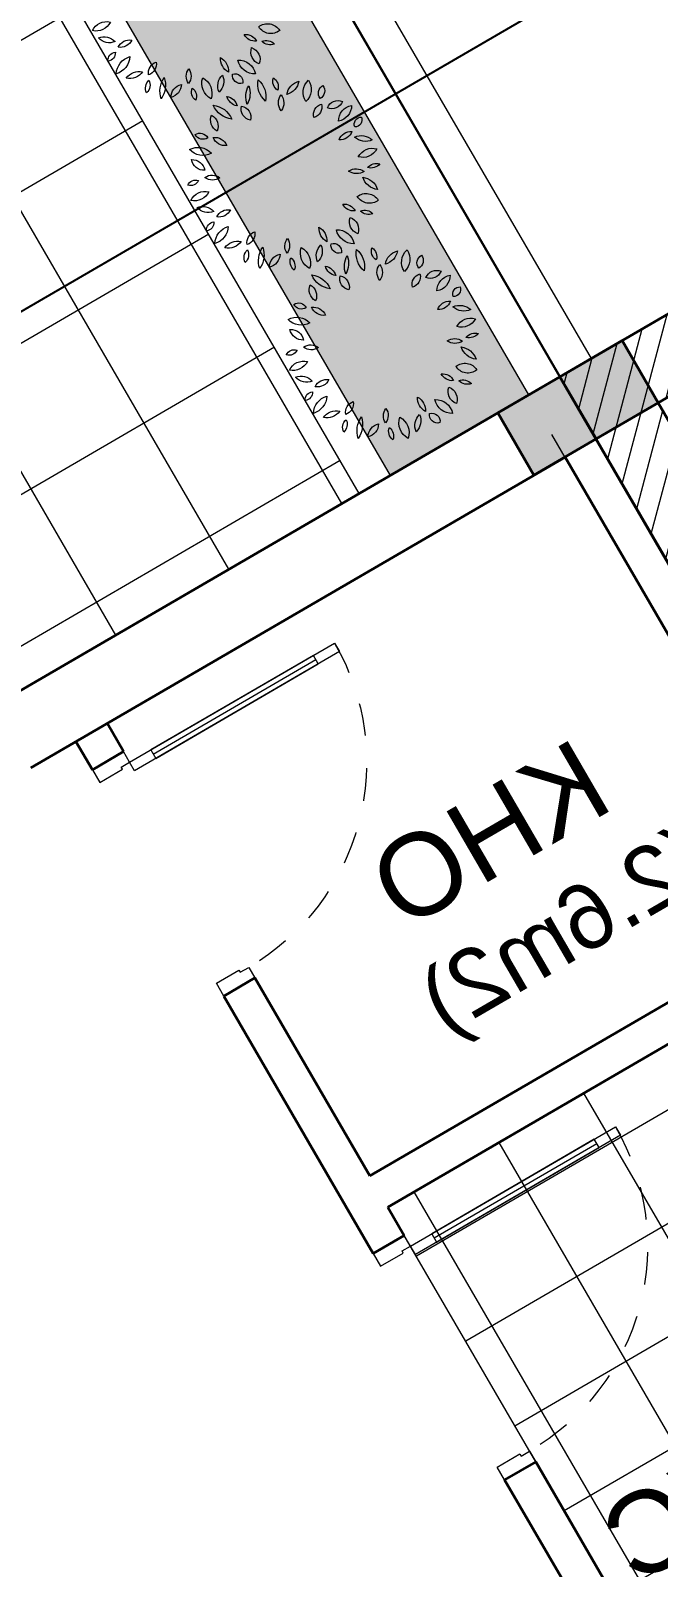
# Model space of a CAD drawing. Header units: millimetres. Extents: x 567980 to 569372, y 2065777 to 2066674.
# Drawn here: x 568954.015 to 568955.935, y 2066223.954 to 2066228.65 of the extents above; entities that cross this region are included whole.
import ezdxf
from ezdxf.enums import TextEntityAlignment as Align

# ---------------------------------------------------------------- set-up
doc = ezdxf.new("R2010")
doc.units = ezdxf.units.MM
doc.linetypes.add('CENTER', pattern=[3, 1.5, -0.5, 0.5, -0.5])
doc.linetypes.add('HIDDEN', pattern=[0.75, 0.5, -0.25])
for name, color, linetype, lineweight in [('A-CAY', 76, 'Continuous', 13), ('A-COT VACH', 2, 'Continuous', 35), ('A-CUA', 25, 'Continuous', 5), ('A-HATCH', 251, 'Continuous', 5), ('A-NET THAY', 125, 'Continuous', 18), ('A-TEXT', 7, 'Continuous', 18), ('A-TRUC', 250, 'CENTER', 5), ('A-TUONG', 255, 'Continuous', 35), ('boDnv', 54, 'Continuous', 25)]:
    doc.layers.add(name, color=color, linetype=linetype, lineweight=lineweight)
doc.layers.add('ChiaLo', color=128, linetype='CENTER')
doc.layers.add('LoLK', color=6, linetype='Continuous')
doc.styles.add('A1-arial', font='arial.ttf')
doc.styles.add('rms', font='romans.shx', dxfattribs={"width": 0.7, "bigfont": 'vns.shx'})
doc.linetypes.add('ADL', pattern='A,0.125,-0.15,["++",rms,S=0.5,R=0,X=0,Y=-0.2245],-1.35,1.125', length=2.75)

# ---------------------------------------------------------------- blocks, each defined once
blk = doc.blocks.new('NEN')
at = {"layer": 'boDnv', "color": 10, "linetype": 'ADL', "ltscale": 0.25}
blk.add_lwpolyline([(270.4040884625865, -156.6479249873664), (272.2639994764468, -150.4230171078816), (266.1900293034269, -138.2786626422312), (158.2162765333196, -201.0135530158877), (167.2590763077606, -216.5772213574965)], close=True, dxfattribs=at)
at = {"layer": 'ChiaLo', "ltscale": 5}
blk.add_lwpolyline([(267.1960018100217, -159.6684265956283), (257.1484465048416, -142.3754617713857)], dxfattribs=at)
at = {"layer": 'LoLK'}
for points in [[(266.6081768606091, -136.8791709451471), (257.1484465048416, -142.3754617716186), (267.1960018099053, -159.6684265956283), (271.248867447488, -157.3136313331779), (273.3355125249363, -150.3298706663772)], [(257.1484465046087, -142.3754617711529), (251.9605570575222, -145.389728362672), (262.008112363168, -162.6826931869145), (267.1960018100217, -159.6684265956283)]]:
    blk.add_lwpolyline(points, close=True, dxfattribs=at)
blk = doc.blocks.new('NEN B')
at = {"layer": 'LoLK'}
for points in [[(-4.687299926998094, 20.00000000023283), (-10.68729992699809, 20.00000000023283), (-10.68729992653243, -4.656612873077393e-10), (-4.687299926998094, -4.656612873077393e-10)], [(6.253253589617088, 20), (-4.687299926998094, 20), (-4.687299926998094, -4.656612873077393e-10), (-2.328306436538696e-10, -2.328306436538696e-10), (5.312700072769076, 4.990212286124006)]]:
    blk.add_lwpolyline(points, close=True, dxfattribs=at)
blk = doc.blocks.new('cot 220')
at = {"layer": 'A-COT VACH'}
h = blk.add_hatch(color=256, dxfattribs=at)
h.dxf.hatch_style = 1
h.paths.add_polyline_path([(110.0000037951395, 109.9999999980937), (-109.9999962048605, 109.9999999980937), (-109.9999962048605, -110.0000000019063), (110.0000037951395, -110.0000000019063)])
blk.add_lwpolyline([(-109.9999962048605, -110.0000000019063), (110.0000037951395, -110.0000000019063), (110.0000037951395, 109.9999999980937), (-109.9999962048605, 109.9999999980937)], close=True, dxfattribs=at)
blk = doc.blocks.new('T1 T6666')
at = {"layer": 'A-HATCH'}
h = blk.add_hatch(dxfattribs=at)
h.set_pattern_fill('ANSI31', color=256, scale=0.5, angle=-180)
h.set_pattern_definition([(225, (2.29064655804541, -5.150194748770446), (0.04419417382415923, -0.04419417382415922), [])])
h.paths.add_polyline_path([(2.230000094510615, -5.460000115912408), (1.271184337558225, -5.460000115912408), (1.271184337558225, -3.659230600344017), (1.221184337628074, -3.672628059983253), (1.221184337628074, -5.570000115782022), (2.340000094496645, -5.570000115782022), (2.340000094496645, -4.710000115912408), (2.230000094510615, -4.710000115912408)], flags=17)
h.paths.add_polyline_path([(5.948213564348407, -14.06960577191785), (5.253245196654461, -14.73385408450849), (5.405253932927735, -14.89289289782755), (6.164002811186947, -14.16768339835107), (6.20447153353598, -13.27286624186672), (5.98469617869705, -13.26292675640434)])
h.paths.add_polyline_path([(6.03891158872284, -12.06415209476836), (6.258686943328939, -12.07409158675), (6.316064919228666, -10.80538839683868), (6.09628956427332, -10.7954489113763)])
h.paths.add_polyline_path([(6.204720384324901, -8.397899588104337), (6.424495739280246, -8.40783907356672), (6.578286172123626, -5.007328515872359), (6.35851081716828, -4.997389030409977)])
h.paths.add_polyline_path([(6.000000094994903, -7.310000000055879), (6.253921392722987, -7.310000000055879), (6.258896218496375, -7.199999999953434), (6.110000094980933, -7.199999999953434), (6.110000094980933, -6.080000116024166), (6.309548984980211, -6.080000116024166), (6.314523810753599, -5.970000116154552), (6.000000094994903, -5.970000116154552)])
h.paths.add_polyline_path([(6.430798030574806, -3.399022815050557), (6.650573385413736, -3.40896230051294), (6.714294676203281, -2.000000000232831), (5.740000094519928, -2.000000000232831), (5.740000094519928, -2.220000000204891), (6.484120149631053, -2.220000000204891)])
h.paths.add_polyline_path([(0, -17.00000000023283), (0.9998117747018114, -17), (0.9998117747018114, -16.77999999932945), (0.1100000002188608, -16.77999999932945), (0.1100000002188608, -11.31999999983236), (0.2199999999720603, -11.31999999983236), (0.2199999999720603, -2.220000000204891), (2.940000094473362, -2.220000000204891), (2.940000094473362, -2.000000000232831), (0, -2.000000000232831)])
h.paths.add_polyline_path([(2.230000094510615, -3.910000115865842), (2.340000094496645, -3.910000115865842), (2.340000094496645, -2.220000000204891), (2.230000094510615, -2.220000000204891)], flags=17)
h.paths.add_polyline_path([(0.2199999999720603, -10.10999999986961), (0.4799999051028863, -10.10999999986961), (0.4799999051028863, -9.139999999664724), (0.3699999051168561, -9.139999999664724), (0.3699999051168561, -10), (0.2199999999720603, -10)], flags=17)
h.paths.add_polyline_path([(3.112469436135143, -16.77999999932945), (2.199811774771661, -16.77999999932945), (2.199811774771661, -16.99999999976717), (3.200697661843151, -16.99999999930151), (3.959446540102363, -16.27479049982503), (3.807437803829089, -16.1157516867388)])
at = {"layer": 'A-HATCH', "ltscale": 100}
h = blk.add_hatch(dxfattribs=at)
h.set_pattern_fill('_USER', color=256, scale=0.3, angle=180, double=1, pattern_type=0)
h.set_pattern_definition([(180, (245.6974602019181, -242.8234034064226), (-3.673940397442059e-17, -0.3), []), (270, (245.6974602019181, -242.8234034064226), (0.3, -5.510910596163089e-17), [])])
h.paths.add_polyline_path([(1.271184337558225, -3.659230600344017), (0.7194806288462132, -3.807059163693339), (0.7065396766411141, -3.758762872312218), (0.6358289985219017, -3.881237359484658), (0.6228880462003872, -3.832941068103537), (0.220000000204891, -3.940894594648853), (0.220000000204891, -2.21999999997206), (2.230000094510615, -2.21999999997206), (2.230000094510615, -3.910000115865842), (2.230000094510615, -4.710000115912408), (2.230000094510615, -5.460000115912408), (1.271184337558225, -5.460000115912408)])
at = {"layer": 'A-NET THAY'}
blk.add_lwpolyline([(-2.095475792884827e-09, -20.00000000023283), (4.403809831128456, -19.99999999883585), (9.629707372747362, -15.00510557671078), (10.30832361080684, -2.328306436538696e-10), (0, 0)], close=True, dxfattribs=at)
blk.add_lwpolyline([(0.1099999982398003, -17.10999999963678), (0.1099999980069697, -19.89000000013039), (4.359695718158036, -19.88999999896623), (9.521812749328092, -14.95606676349416), (10.19323634752072, -0.1100000003352761), (0.1099999999860302, -0.1099999998696148), (0.1099999997531995, -2)], dxfattribs=at)
at = {"layer": 'A-TUONG'}
for points in [[(2.940000094473362, -2.000000000232831), (0, -2.000000000232831), (0, -17.00000000023283), (0.9998117747018114, -17)], [(2.940000094473362, -2.220000000204891), (0.2199999999720603, -2.220000000204891), (0.2199999999720603, -11.31999999983236), (0.1100000002188608, -11.31999999983236), (0.1100000002188608, -16.77999999932945), (0.9998117747018114, -16.77999999932945)]]:
    blk.add_lwpolyline(points, dxfattribs=at)
at = {"layer": 'Defpoints'}
blk.add_lwpolyline([(2.328306436538696e-10, -2), (6.710000000195578, -2), (6.164002811186947, -14.16768339835107), (3.200697661843151, -16.99999999930151), (0, -17.00000000023283)], close=True, dxfattribs=at)
at = {"layer": 'A-COT VACH', "xscale": -0.001, "yscale": 0.001, "zscale": 0.001}
blk.add_blockref('cot 220', (0.1100000039441511, -2.109999999869615), dxfattribs=at)
blk = doc.blocks.new('*U307')
blk.add_line((69.99999999999977, -100.0000000000002), (69.99999999999842, -866.6668357360223))
for points in [[(2.273736754828163e-13, 146.666666692162), (60.00000000000045, 146.6666666921618), (60.00000000000023, 39.99999999999983), (50.00000000000023, 39.99999999999986), (50, -1.13686837721616e-13), (0, 0)], [(1066.666835736022, 146.6666666921603), (1006.666835736022, 146.6666666921606), (1006.666835736022, 39.99999999999834), (1016.666835736022, 39.99999999999832), (1016.666835736022, -1.687216298668624e-12), (1066.666835736022, -1.829324845820643e-12)], [(50, -1.13686837721616e-13), (49.99999999999797, -966.6668357360229), (89.99999999999797, -966.6668357360227), (90, -2.273736754432321e-13)], [(50, -100.0000000000002), (89.99999999999977, -100.0000000000003), (89.99999999999842, -866.6668357360227), (49.99999999999842, -866.6668357360227)]]:
    blk.add_lwpolyline(points, close=True)
at = {"linetype": 'HIDDEN'}
blk.add_arc((50, -1.13686837721616e-13), 966.666835736023, 270, 7.802421844452399e-15, dxfattribs=at)
blk = doc.blocks.new('*U306')
blk.add_line((69.99999999999977, -100.0000000000002), (69.99999999999842, -866.6666666666034))
for points in [[(2.273736754828163e-13, 146.666666692162), (60.00000000000045, 146.6666666921618), (60.00000000000023, 39.99999999999983), (50.00000000000023, 39.99999999999986), (50, -1.13686837721616e-13), (0, 0)], [(1066.666666666604, 146.6666666921603), (1006.666666666603, 146.6666666921606), (1006.666666666603, 39.99999999999834), (1016.666666666603, 39.99999999999832), (1016.666666666603, -1.687216023459315e-12), (1066.666666666603, -1.829324570611335e-12)], [(50, -1.13686837721616e-13), (49.99999999999797, -966.666666666604), (89.99999999999797, -966.6666666666038), (90, -2.273736754432321e-13)], [(50, -100.0000000000002), (89.99999999999977, -100.0000000000003), (89.99999999999842, -866.6666666666038), (49.99999999999842, -866.6666666666038)]]:
    blk.add_lwpolyline(points, close=True)
at = {"linetype": 'HIDDEN'}
blk.add_arc((50, -1.13686837721616e-13), 966.666666666604, 270, 7.802421844452399e-15, dxfattribs=at)
blk = doc.blocks.new('mb-cay40')
at = {"color": 0, "linetype": 'ByBlock'}
for centre, radius, start, end in [((-299.5701589075907, 710.3054466762878), 100.1777, 149.4737229998766, 231.7585850006217), ((-447.8704589076224, 682.5084466762783), 100.1777, 329.4737229998766, 51.75858500062168), ((-230.6878589075932, 779.3904466762833), 98.06469999999999, 192.3059549999538, 259.6848969996826), ((-344.058958907699, 662.0099466762913), 98.06469999999999, 12.30595499995376, 79.68489699968265), ((-136.2343589076481, 736.8957466763095), 62.92479999999998, 125.4093320002077, 202.7100880001333), ((-230.740058907686, 763.8882466762698), 62.92479999999998, 305.4093320002077, 22.71008800013334), ((16.26654109236551, 684.2603466763248), 136.5301, 133.811686000385, 194.307733999988), ((-210.5471589076042, 749.0423466762695), 136.5301, 313.811686000385, 14.30773399998799), ((-426.9131589077006, 693.7752466762759), 54.12369999999999, 146.8150690002197, 244.0193430003837), ((-495.9196589076018, 674.7454466763011), 54.12369999999999, 326.8150690002197, 64.01934300038363), ((-147.5025589076395, 637.821246676278), 79.6564, 145.524785000142, 220.8327340004014), ((-273.4387589076068, 630.8271466763035), 79.6564, 325.524785000142, 40.83273400040141), ((112.6560410923557, 711.3373466763078), 137.2196, 163.4642290000644, 212.7905639999698), ((-134.2428589076444, 676.0780466762808), 137.2196, 343.4642290000643, 32.79056399996983), ((138.3718410924193, 615.5002466762926), 80.63699999999999, 104.100357000399, 168.4650159999594), ((39.71864109238959, 709.8323466762886), 80.63699999999999, 284.100357000399, 348.4650159999595), ((-541.5223589077068, 596.8183466762894), 98.14920000000001, 183.3189289998474, 263.1903650005937), ((-651.1445589076611, 493.6793466763265), 98.14920000000001, 3.318928999847402, 83.19036500059372), ((-554.1702589076594, 555.716446676277), 69.85239999999999, 25.45365099951863, 116.6851969996846), ((-522.4680589076888, 648.1498466762605), 69.85239999999999, 205.4536509995186, 296.6851969996846), ((-390.4405589076341, 597.053746676309), 66.85079999999999, 168.8066020001733, 257.6390980002616), ((-470.3303589076386, 544.7297466762902), 66.85079999999999, 348.8066020001733, 77.63909800026163), ((48.89724109234521, 562.139746676261), 68.7981, 103.8913859995158, 198.9039470000852), ((-32.70725890767062, 606.6362466762985), 68.7981, 283.8913859995158, 18.90394700008519), ((230.3510410923918, 506.037146676299), 141.3623, 100.3005049996434, 160.4476489999013), ((71.86314109229716, 692.4305466762962), 141.3623, 280.3005049996434, 340.4476489999013), ((259.9547410923115, 520.9738466762719), 76.85969999999999, 122.5817349996012, 207.1799879998302), ((150.1931410923426, 550.6291466762632), 76.85969999999999, 302.5817349996012, 27.17998799983019), ((-653.7485589076532, 502.9852466762604), 44.2471, 163.4933459999228, 274.4697339999847), ((-692.7238589076442, 471.4445466763245), 44.2471, 343.4933459999227, 94.46973399998471), ((299.7197410923836, 426.0202466763112), 53.529, 59.98145400028278, 155.6675900001146), ((277.7252410923538, 494.4245466762877), 53.529, 239.9814540002828, 335.6675900001146), ((-680.1407589076553, 301.4285466763176), 101.6635, 69.72013800080484, 135.6489100005381), ((-717.600058907643, 467.8581466763062), 101.6635, 249.7201380008048, 315.6489100005381), ((-620.4297589075868, 356.9077466762828), 75.7726, 22.57230600034306, 98.33354300080866), ((-561.4437589076697, 460.9655466763143), 75.7726, 202.5723060003431, 278.3335430008087), ((213.0515410923108, 368.6593466762861), 79.60759999999999, 86.02821900006174, 161.3697619999351), ((143.1294410924311, 473.5071466763002), 79.60759999999999, 266.0282190000617, 341.3697619999351), ((281.8093410923029, 453.3035466762885), 110.2473, 244.7352629998049, 320.5781150000673), ((319.9207410923555, 283.5921466762593), 110.2473, 64.73526299980486, 140.5781150000674), ((-694.8229589076363, 365.1617466763128), 95.9612, 210.9482359996829, 290.5783940005535), ((-743.3930589076772, 225.974346676303), 95.9612, 30.9482359996829, 110.5783940005535), ((359.2284410923021, 242.1056466762602), 79.1061, 90.25287400078554, 173.52208300028), ((280.2783410924312, 330.1357466762784), 79.1061, 270.2528740007856, 353.5220830002799), ((-736.4670589076995, 276.7996466763216), 75.60229999999999, 224.257649999822, 288.5926610007619), ((-766.5091589076037, 152.3813466762949), 75.60229999999999, 44.25764999982202, 108.5926610007619), ((-649.4696589076193, 256.585046676264), 83.90719999999999, 240.5094849996896, 309.291989999972), ((-637.6392589076131, 118.6108466762598), 83.90719999999999, 60.50948499968955, 129.291989999972), ((231.9157410923508, 266.539646676305), 78.02799999999999, 238.8747640006676, 311.2135240002623), ((242.9923410922929, 141.0472466762949), 78.02799999999999, 58.87476400066763, 131.2135240002623), ((344.0384410923289, 142.0358466763282), 53.57989999999999, 28.1981360000389, 112.1917869993301), ((371.0219410923892, 216.9645466762668), 53.57989999999999, 208.1981360000389, 292.1917869993301), ((-659.0736589076696, 39.63904667626048), 110.8102, 100.8761589997203, 165.4479130002026), ((-787.2373589075869, 176.3009466762742), 110.8102, 280.8761589997204, 345.4479130002026), ((349.6776410924213, 166.3968466762817), 97.6447, 209.1951970002367, 286.7189010004093), ((292.527541092335, 25.24994667626743), 97.6447, 29.19519700023669, 106.7189010004093), ((-716.1905589076923, 74.23634667632723), 87.35799999999999, 234.9744629993681, 331.3792250002423), ((-689.6452589076944, -39.14615332373069), 87.35799999999999, 54.97446299936808, 151.3792250002424), ((208.0612410923932, 37.25554667630786), 77.31559999999999, 208.8071649999463, 283.9198800002828), ((158.9131410923146, -75.04515332368464), 77.31559999999999, 28.80716499994626, 103.9198800002828), ((313.8222410924209, -58.64165332372795), 90.3688, 71.37116600059133, 141.7535400000561), ((271.7177410924342, 82.93484667628945), 90.3688, 251.3711660005913, 321.7535400000561), ((-674.8470589076169, -123.2118533237299), 70.02329999999999, 71.8192460004174, 140.0817599994504), ((-706.7037589076499, -11.75075332372944), 70.02329999999999, 251.8192460004175, 320.0817599994504), ((-557.1729589076713, -163.3047533236968), 77.98479999999999, 113.475291999382, 203.4559599999777), ((-659.7790589075885, -122.8160533237024), 77.98479999999999, 293.475291999382, 23.45595999997768), ((-551.4629589076503, -83.00365332367801), 74.9971, 87.17243399982254, 157.2364690000009), ((-616.9188589076803, 20.92074667628185), 74.9971, 267.1724339998225, 337.2364690000009), ((296.2157410923683, -68.1395533237228), 50.671, 179.2557220000184, 267.628659000778), ((243.4524410924059, -118.1089533236882), 50.671, 359.2557220000184, 87.62865900077804), ((-604.7676589076873, -147.1679533237184), 106.605, 271.6327640008068, 352.0267889999677), ((-496.1556589076645, -268.5169533236767), 106.605, 91.63276400080674, 172.0267889999677), ((-341.8780589076923, -220.9033533237016), 95.91319999999999, 122.8873139993626, 186.7253339999508), ((-489.2111589075648, -151.593553323728), 95.91319999999999, 302.8873139993626, 6.725333999950768), ((69.87894109232002, -150.8368533236935), 70.3103, 173.6499809998805, 254.6514450005405), ((-18.61045890764217, -210.8629533236744), 70.3103, 353.6499809998805, 74.65144500054049), ((274.5892410923552, -86.62635332370701), 116.145, 186.5486859998972, 256.8911319994462), ((132.8601410923875, -212.990753323691), 116.145, 6.548685999897183, 76.89113199944619), ((-472.8800589076418, -293.5357533236747), 49.2563, 76.54190599947391, 193.4774260002929), ((-509.3162589076674, -257.1117533236902), 49.2563, 256.541905999474, 13.4774260002929), ((-314.2852589076501, -280.7871533237339), 91.05040000000001, 159.1169869998805, 230.3606240003511), ((-457.4404589076003, -318.4468533237086), 91.05040000000001, 339.1169869998805, 50.36062400035106), ((-220.1570589075855, -348.4649533237389), 108.6658, 122.1169890002436, 201.7275269999994), ((-378.8747589077102, -296.6562533236793), 108.6658, 302.1169890002436, 21.72752699999944), ((-132.5331589076959, -236.0941533236837), 75.353, 148.7876610002004, 221.5977110001933), ((-253.3297589076974, -247.0719533237279), 75.353, 328.7876610002005, 41.59771100019329), ((99.92604109243257, -278.0229533236925), 148.0051, 165.2071100000012, 218.3217489999558), ((-159.2895589076797, -332.0080533237124), 148.0051, 345.2071100000012, 38.32174899995582), ((110.3971410924278, -276.4030533237237), 64.3426, 156.7754189998254, 231.2879720002375), ((11.02814109236351, -301.2369533236779), 64.3426, 336.7754189998254, 51.28797200023745), ((161.8329410923761, -136.5778533236808), 96.71849999999999, 218.6962139999035, 286.2415449999098), ((113.3978410923155, -289.9039533237083), 96.71849999999999, 38.69621399990353, 106.2415449999098), ((-170.4776589077082, -363.9031533237066), 62.5472, 129.7475050000398, 206.070901000292), ((-266.6537589076324, -343.3009533236764), 62.5472, 309.7475050000398, 26.07090100029198), ((-159.7919589076482, -372.2426533237012), 84.6027, 5.31956000003229, 80.41896799967047), ((-61.47215890765074, -280.976453323703), 84.6027, 185.3195600000323, 260.4189679996705)]:
    blk.add_arc(centre, radius, start, end, dxfattribs=at)
blk = doc.blocks.new('*U312')
at = {"layer": 'A-CAY', "xscale": 0.0005000000000000001, "yscale": 0.0005000000000000001, "zscale": 0.0005000000000000001, "rotation": 296.5718179110141}
blk.add_blockref('mb-cay40', (-0.04405994703096804, -0.1336660716145052), dxfattribs=at)
blk = doc.blocks.new('*U313')
at = {"layer": 'A-NET THAY', "color": 0, "linetype": 'ByBlock', "lineweight": -2, "transparency": 16777216}
for p in [(0, 0), (0.6000000000000001, 0), (1.2, 0)]:
    blk.add_blockref('*U312', p, dxfattribs=at)
blk = doc.blocks.new('MBT1 A1')
at = {"layer": 'A-HATCH', "true_color": 0x46cb3a}
h = blk.add_hatch(dxfattribs=at)
h.set_pattern_fill('CROSS', color=95, scale=0.2, angle=-63.42818208898591, double=1)
h.set_pattern_definition([(296.5718179110141, (-410.517067708075, -66.48982095555402), (0.06708467969339164, -0.02235275711036666), [0.02500000000000001, -0.07500000000000001]), (26.57181791101408, (-410.5226558973081, -66.50659212516621), (0.02235275711036666, 0.06708467969339163), [0.02499999999999999, -0.07499999999999993])])
h.paths.add_polyline_path([(0.6000000000931323, -0.1099999998696148), (0.1099999998696148, -0.1099999996367842), (0.1099999998696148, -1.999999999767169), (0.220000000204891, -1.999999999767169), (0.6000000000931323, -1.999999999767169)])
h.paths.add_polyline_path([(5.889999999897555, -0.1099999996367842), (5.399999999906868, -0.1099999996367842), (5.400000000139698, -1.999999999767169), (5.889999999897555, -1.999999999767169)])
at = {"layer": 'A-HATCH'}
h = blk.add_hatch(dxfattribs=at)
h.set_pattern_fill('SQRTMPLT', color=256, scale=0.4000000000000001, pattern_type=2)
h.set_pattern_definition([(6.232856619229086e-15, (-410.517067708075, -66.48982095555402), (-2.775557561562891e-17, 0.4), []), (90, (-410.517067708075, -66.48982095555402), (-0.4, 0), [])])
h.paths.add_polyline_path([(4.800000000046566, -1.999999999767169), (5.290000000037253, -1.999999999767169), (5.289999999804422, -0.1099999996367842), (0.7100000001955777, -0.1099999996367842), (0.7099999999627471, -1.999999999767169), (1.999999999767169, -1.999999999767169)])
at = {"layer": 'A-HATCH', "ltscale": 100}
h = blk.add_hatch(dxfattribs=at)
h.set_pattern_fill('_USER', color=251, scale=0.3, double=1, pattern_type=0)
h.set_pattern_definition([(6.232856619229086e-15, (-314.5519877213519, -96.80991696077399), (-1.387778780781446e-17, 0.3), []), (90, (-314.5519877213519, -96.80991696077399), (-0.2999999999999999, 0), [])])
h.paths.add_polyline_path([(0.6700006034225225, -4.729995999718085), (0.4600000001955777, -4.729995999950916), (0.4599999999627471, -5.529995999997482), (1.619999999878928, -5.529995999764651), (1.619999999878928, -5.529991999734193), (1.730000000214204, -5.529991999967024), (1.730000000214204, -4.839999999618158), (1.729999999748543, -4.039999999804422), (1.729999999981374, -3.929999999934807), (0.6700006031896919, -3.929999999701977)])
at = {"layer": 'A-NET THAY', "ltscale": 100}
for p, q in [((1.729999999981374, -2.319997596321627), (1.839999999850988, -2.319997469661757)), ((1.729999999981374, -3.119997596135363), (1.840000000083819, -3.119997469475493)), ((1.729999999981374, -4.829999999841675), (1.729999999748543, -4.029999999795109))]:
    blk.add_line(p, q, dxfattribs=at)
at = {"layer": 'A-NET THAY'}
for points in [[(0, -2), (0, 0), (6, 0), (6, -1.999999999767169)], [(0.1099999998696148, -1.999999999767169), (0.1099999998696148, -0.1099999996367842), (5.889999999897555, -0.1099999996367842), (5.889999999897555, -1.999999999767169)], [(0.6000000000931323, -1.999999999767169), (0.6000000000931323, -0.1099999998696148)], [(0.7099999999627471, -1.999999999767169), (0.7100000001955777, -0.1099999996367842)]]:
    blk.add_lwpolyline(points, dxfattribs=at)
at = {"layer": 'A-TRUC', "ltscale": 0.5}
blk.add_line((0.1100000001024455, -16.8899959998671), (0.1099999998696148, -2.109995999606326), dxfattribs=at)
at = {"layer": 'A-TUONG'}
for p, q in [((0, -2), (1.999999999767169, -1.999999999767169)), ((0, -17.10999999986961), (0, -2)), ((0.1099999998696148, -3.819999999599531), (0.1099999998696148, -2.219995999708772)), ((0.1099999998696148, -2.2199979305733), (2, -2.2199979305733)), ((1.729999999981374, -2.319997596321627), (1.729999999981374, -2.219997469335794)), ((1.839999999850988, -2.319997469661757), (1.840000000083819, -2.219997469568625)), ((1.729999999981374, -2.319997596321627), (1.839999999850988, -2.319997596321627)), ((1.840000000083819, -3.119997469475493), (1.729999999981374, -3.119997596135363)), ((1.729999999981374, -3.819999999599531), (1.729999999981374, -3.119997596135363)), ((1.839999999850988, -4.029999999795109), (1.840000000083819, -3.119997469475493)), ((0.1099999998696148, -3.819999999599531), (1.729999999981374, -3.819999999599531)), ((0.1099999998696148, -3.929999999934807), (1.729999999981374, -3.929999999934807)), ((1.729999999981374, -3.929999999934807), (1.729999999981374, -4.03000000002794)), ((1.729999999981374, -4.03000000002794), (1.839999999850988, -4.029999999795109)), ((1.730000000214204, -5.529995999997482), (1.729999999981374, -4.829999999608845)), ((1.729999999981374, -4.829999999608845), (1.840000000083819, -4.829999999841675)), ((1.839999999850988, -5.529995999997482), (1.840000000083819, -4.829999999841675))]:
    blk.add_line(p, q, dxfattribs=at)
at = {"layer": 'A-TUONG', "ltscale": 100}
for p, q in [((1.729999999981374, -4.03000000002794), (1.839999999850988, -4.029999999795109)), ((1.729999999981374, -4.829999999608845), (1.840000000083819, -4.829999999841675))]:
    blk.add_line(p, q, dxfattribs=at)
at = {"layer": 'A-COT VACH', "xscale": 0.001, "yscale": 0.001, "zscale": 0.001}
blk.add_blockref('cot 220', (0.1099999961443245, -2.109999999869615), dxfattribs=at)
at = {"layer": 'A-CUA', "extrusion": (0, 0, -1), "xscale": -0.0007500000000000047, "yscale": 0.0007500000000000047, "zscale": -0.0007500000000000047, "rotation": 90}
for name, p in [('*U307', (-1.729999999981374, -2.319997469661757)), ('*U306', (-1.729999999748543, -4.029999999795109))]:
    blk.add_blockref(name, p, dxfattribs=at)
at = {"layer": 'A-NET THAY', "rotation": 90}
blk.add_blockref('*U313', (0.4189999999944121, -1.639999999664724), dxfattribs=at)
at = {"layer": 'A-TEXT', "style": 'A1-arial'}
for s, p in [('KHO', (0.8887375649064779, -3.224574524210766)), ('WC', (1.365777087863535, -5.31130220904015))]:
    blk.add_text(s, height=0.2500000000000001, dxfattribs=at).set_placement(p, align=Align.CENTER)
blk.add_text('(2.6m2)', height=0.2, dxfattribs=at).set_placement((0.8348749037832022, -3.465430840617046), align=Align.MIDDLE_CENTER)
blk = doc.blocks.new('MBT1 B')
at = {"layer": 'LoLK'}
for name, p in [('NEN B', (2.328306436538696e-10, 2.328306436538696e-10)), ('T1 T6666', (-4.687299926765263, 20.00000000116415))]:
    blk.add_blockref(name, p, dxfattribs=at)
at = {"layer": 'LoLK', "xscale": -1}
blk.add_blockref('MBT1 A1', (-4.687299924204126, 20.00000400748104), dxfattribs=at)

msp = doc.modelspace()

# ---------------------------------------------------------------- block references
at = {"layer": 'boDnv'}
msp.add_blockref('NEN', (568697.4807461541, 2066371.697269554), dxfattribs=at)

# ---------------------------------------------------------------- next in the draw order: block references
at = {"layer": 'LoLK', "rotation": 30.15743675345276}
msp.add_blockref('MBT1 B', (568968.7296135384, 2066214.383638295), dxfattribs=at)

doc.saveas('drawing.dxf')
